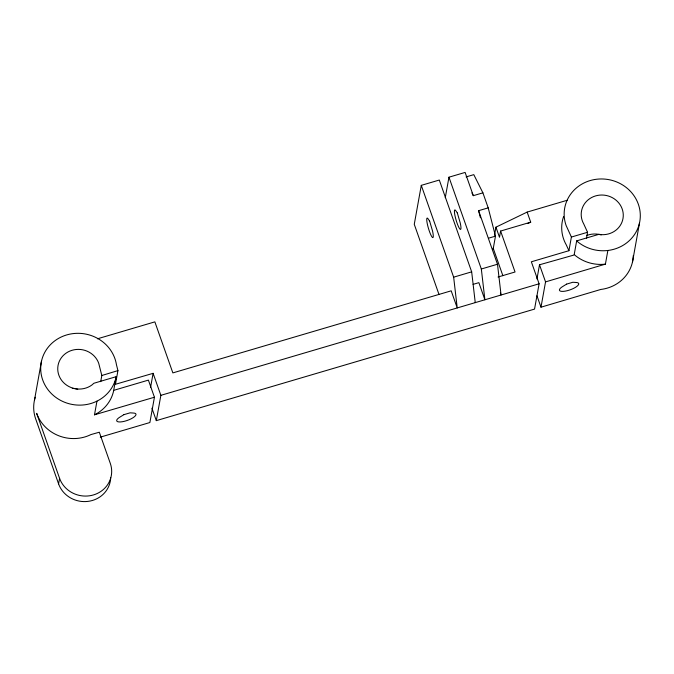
<?xml version="1.0" encoding="UTF-8"?>
<svg xmlns="http://www.w3.org/2000/svg" width="674" height="674" viewBox="0 0 674 674"><rect width="100%" height="100%" fill="white"/><g stroke="black" fill="none" stroke-linecap="round" stroke-linejoin="round"><path stroke-width="1.01" d="M113.695 390.347L113.636 390.802A38.148 35.832 10.2 0 1 94.495 414.805L154.43 397.23L148.398 380.119L113.695 390.347L116.155 376.69L93.897 383.253L91.883 385.014A21.079 19.799 10.2 0 1 60.904 379.319A21.079 19.799 10.2 0 1 69.826 351.087A21.079 19.799 10.2 0 1 98.733 363.337L101.816 375.502L100.712 381.653M116.155 376.69L116.097 377.145A38.148 35.832 10.2 0 1 57.029 398.241A38.148 35.832 10.2 0 1 58.689 338.314A38.148 35.832 10.2 0 1 116.442 364.685L117.933 370.616L115.473 384.281L153.108 373.329L160.867 395.335L156.317 420.635L534.549 309.096L539.107 283.788L531.348 261.79L568.932 250.703L571.392 237.046L566.118 225.504A38.148 35.832 10.2 0 1 603.222 178.998A38.148 35.832 10.2 0 1 637.663 228.739A38.148 35.832 10.2 0 1 577.003 241.225L576.666 240.888L598.925 234.325L601.688 234.678A21.079 19.799 10.2 0 0 623.046 212.352A21.079 19.799 10.2 0 0 595.555 195.915A21.079 19.799 10.2 0 0 583.743 223.945L587.551 232.277L586.447 238.428M34.45 400.263L41.459 361.298M110.679 477.596A26.792 25.165 10.2 0 1 87.906 501.397A26.792 25.165 10.2 0 1 58.587 483.865L59.582 478.346L36.649 413.314A38.148 35.832 10.2 0 0 90.939 434.578L99.314 432.219L110.3 463.383A26.792 25.165 10.2 0 1 93.433 494.943A26.792 25.165 10.2 0 1 59.582 478.346M94.495 414.805L96.955 401.14M150.563 387.499L153.108 373.329M154.43 397.23L149.881 422.531L100.3 437.148M475.246 302.618L471.674 271.849L439.305 180.042L421.284 185.358L414.266 224.316L438.985 294.412M445.27 197.701L448.96 177.195L465.119 172.426L473.308 195.671L482.904 192.84L488.195 207.862L495.483 236.144L493.073 249.506M494.489 235.209L495.938 227.172L527.152 212.083L567.508 200.178M527.152 212.083L530.708 222.167L500.605 231.047L499.493 237.256L495.938 227.172M536.959 278.952L539.503 264.781L574.543 254.882A38.148 35.832 10.2 0 0 605.412 264.132L607.864 250.475M633.29 255.539A38.148 35.832 10.2 0 1 600.854 289.441L540.986 307.192L545.544 281.892L539.503 264.781M574.206 254.545L576.666 240.888M632.541 261.739L639.55 222.782M527.868 223.541L530.708 222.167M605.412 264.132L545.544 281.892M101.816 375.502L117.933 370.616M466.122 176.908L473.797 174.65L482.904 192.84M480.427 217.761L478.607 210.684L488.195 207.862M97.46 338.795L154.86 321.869L172.856 372.899L451.192 290.823L457.225 307.934L453.653 277.166L421.284 185.358M488.768 238.124L495.483 236.144M571.392 237.046L587.551 232.277M453.653 277.166L471.674 271.849M473.081 284.369L478.869 282.659L484.901 299.778L481.329 269.002L497.488 264.233L478.607 210.684M498.027 277.014L515.046 271.993L500.605 231.047M160.867 395.335L539.107 283.788M471.943 192.941L473.308 195.671M568.932 250.703L566.312 244.957A38.148 35.832 10.2 0 1 563.59 216.581M536.967 295.785L540.986 307.192M493.191 248.226L502.88 275.7M500.394 293.106L501.06 295.01L497.488 264.233M448.96 177.195L481.329 269.002M151.928 408.2L156.317 420.635M58.587 483.865L35.655 418.832A38.148 35.832 10.2 0 1 35.25 397.239M72.312 388.367A21.079 19.799 10.2 0 1 77.737 389.286M586.827 235.462A21.079 19.799 10.2 0 1 601.191 234.923M123.915 414.653L120.612 416.675A10.203 3.092 -19.4 0 0 118.894 421.932A10.203 3.092 -19.4 0 0 132.938 417.787A10.203 3.092 -19.4 0 0 133.022 413.019L130.124 412.825L123.915 414.653M566.649 284.099L563.346 286.121A10.203 3.092 -19.4 0 0 561.627 291.37A10.203 3.092 -19.4 0 0 575.672 287.225A10.203 3.092 -19.4 0 0 575.756 282.457L572.858 282.263L566.649 284.099M457.326 212.976L456.087 211.139A10.203 1.651 73.6 0 0 454.916 215.368A10.203 1.651 73.6 0 0 459.617 228.705A10.203 1.651 73.6 0 0 460.241 222.926L457.326 212.976M429.641 221.131L428.403 219.294A10.203 1.651 73.6 0 0 427.232 223.524A10.203 1.651 73.6 0 0 431.933 236.86A10.203 1.651 73.6 0 0 432.565 231.081L429.641 221.131"/></g></svg>
